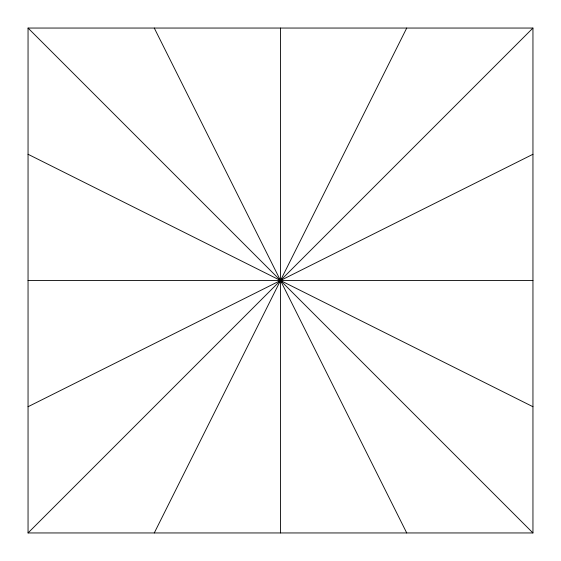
<?xml version="1.0" encoding="UTF-8"?>
<svg xmlns="http://www.w3.org/2000/svg" width="561" height="561" viewBox="0 0 561 561"><rect width="100%" height="100%" fill="white"/><g stroke="black" fill="none" stroke-linecap="round" stroke-linejoin="round"><path stroke-width="0.84" d="M154.275 532.95L406.725 28.05M28.05 532.95L532.95 28.05L532.95 532.95L28.05 532.95L28.05 28.05L532.95 28.05M28.05 406.725L532.95 154.275M28.05 280.5L532.95 280.5M28.05 154.275L532.95 406.725M28.05 28.05L532.95 532.95M154.275 28.05L406.725 532.95M280.5 28.05L280.5 532.95"/></g></svg>
